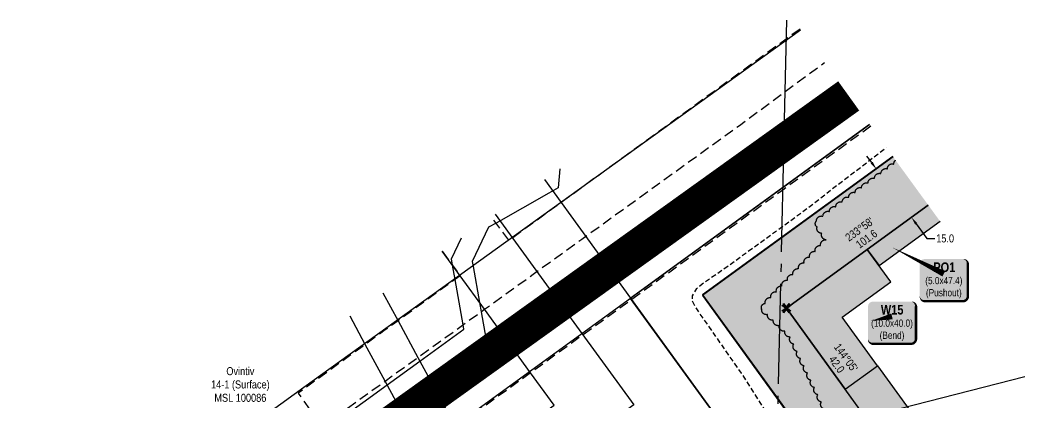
# Model space of a CAD drawing. Extents: x 391856 to 401992, y 6055951 to 6064954.
# Drawn here: x 392916 to 394171, y 6061356 to 6061835 of the extents above; entities that cross this region are included whole.
import ezdxf
from ezdxf.enums import TextEntityAlignment as Align

# ---------------------------------------------------------------- set-up
doc = ezdxf.new("R2010")
doc.units = 0
doc.header["$LTSCALE"] = 5
doc.header["$PDSIZE"] = 0.5
for name, pattern in [('0', [1, 1, 0]), ('foc-ACCESSROAD', [3.75, 2.5, -1.25]), ('foc-QUARTERLINE', [33, 25, -3, 2, -3]), ('UG_PIPE', [1.875, 1.25, -0.625])]:
    doc.linetypes.add(name, pattern=pattern)
doc.layers.get('Defpoints').update_dxf_attribs({"color": 9})
for name, color, linetype in [('AS-PIPE-UG', 44, 'UG_PIPE'), ('AS-ROADS', 254, 'Continuous'), ('C-RW', 13, 'Continuous'), ('F-AR', 190, 'foc-ACCESSROAD'), ('F-RW', 190, 'Continuous'), ('F-WS', 190, 'foc-ACCESSROAD'), ('L-BD1', 253, 'Continuous'), ('L-MON', 1, 'Continuous'), ('L-QSEC', 8, 'foc-QUARTERLINE'), ('P-PROPOSED', 10, 'Continuous'), ('P-PROPOSED-H', 21, 'Continuous'), ('P-TEMP-BLOCKS', 250, 'Continuous'), ('P-TEMP-BLUE', 146, 'Continuous'), ('P-TXT', 4, 'Continuous'), ('T-BUSH', 110, '0'), ('WETLAND', 143, 'Continuous')]:
    doc.layers.add(name, color=color, linetype=linetype)
doc.layers.add('F-WS-T', color=190, linetype='Continuous', lineweight=9)
doc.layers.add('P-TEMP-BLUE-H', color=7, linetype='Continuous', true_color=0x99e6ff)
doc.styles.add('80', font='ARIALN.TTF', dxfattribs={"height": 10})
doc.styles.add('80CG', font='ARIALN.TTF', dxfattribs={"height": 10})
doc.styles.add('80L', font='ARIALN.TTF', dxfattribs={"height": 10})
doc.styles.add('BOLD', font='ARIALNB.TTF')
doc.dimstyles.new('Compass 5 000', dxfattribs={"dimscale": 5, "dimtxt": 9, "dimasz": 2, "dimexe": 0.2, "dimexo": 0.0625, "dimgap": 0.5, "dimtad": 0, "dimtih": 1, "dimtoh": 1, "dimzin": 0, "dimdsep": 46, "dimtxsty": '80CG', "dimcen": 0.1, "dimse1": 1, "dimse2": 1, "dimclrd": 256, "dimclrt": 256, "dimaunit": 1, "dimadec": 4, "dimazin": 0, "dimtfac": 0.06, "dimtofl": 0, "dimtmove": 0, "dimatfit": 1, "dimfxl": 0.2, "dimtolj": 1, "dimtzin": 0, "dimlwd": -1, "dimarcsym": 0})

# ---------------------------------------------------------------- blocks, each defined once
blk = doc.blocks.new('*U155')
at = {"true_color": 0x99e6ff}
h = blk.add_hatch(color=141, dxfattribs=at)
edge = h.paths.add_edge_path()
edge.add_line((-24, -34.2), (24, -34.2))
edge.add_arc((24, -28.2), 6, 270, 360)
edge.add_line((30, -28.2), (30, 12.5))
edge.add_arc((24, 12.5), 6, 0, 90)
edge.add_line((24, 18.5), (-24, 18.5))
edge.add_arc((-24, 12.5), 6, 90, 180)
edge.add_line((-30, 12.5), (-30, -28.2))
edge.add_arc((-24, -28.2), 6, 180, 270)
at = {"color": 250, "flags": 128}
blk.add_lwpolyline([(-24, -34.2, 3, 3, 0), (24, -34.2, 3, 3, 0.414214), (30, -28.2, 3, 3, 0), (30, 12.5, 3, 0, 0.414214), (24, 18.5, 0, 0, 0), (-24, 18.5, 0, 0, 0.414214), (-30, 12.5, 0, 0, 0), (-30, -28.2, 0, 3, 0.414214)], format="xyseb", close=True, dxfattribs=at)
at = {"flags": 128}
blk.add_lwpolyline([(-26, -5.6, 0, 7.5, 0), (0, 0, 0, 0, 0)], format="xyseb", dxfattribs=at)
at = {"color": 250}
for tag, p, height, style in [('TEMP_AREA_W1_001', (-9.2, 2.2), 12, 'BOLD'), ('ENTER_TEXT_001', (-30.7, -12.9), 9, '80')]:
    blk.add_attdef(tag, p, '', height=height, dxfattribs=dict(at, style=style))
blk = doc.blocks.new('TEMP')
h = blk.add_hatch(color=255)
h.dxf.hatch_style = 1
h.paths.add_polyline_path([(0, 0.25), (-0.67, 1.15), (-0.67, 0.67), (-1.15, 0.67), (-0.25, 0), (-1.15, -0.67), (-0.67, -0.67), (-0.67, -1.15), (0, -0.25), (0.67, -1.15), (0.67, -0.67), (1.15, -0.67), (0.25, 0), (1.15, 0.67), (0.67, 0.67), (0.67, 1.15)])
h.paths.add_polyline_path([(0.57, 0.85), (0.57, 0.57), (0.85, 0.57), (0.08, 0), (0.85, -0.57), (0.57, -0.57), (0.57, -0.85), (0, -0.08), (-0.57, -0.85), (-0.57, -0.57), (-0.85, -0.57), (-0.08, 0), (-0.85, 0.57), (-0.57, 0.57), (-0.57, 0.85), (0, 0.08)], flags=16)
h = blk.add_hatch(color=1)
h.dxf.hatch_style = 1
h.paths.add_polyline_path([(0, 0.08), (-0.57, 0.85), (-0.57, 0.57), (-0.85, 0.57), (-0.08, 0), (-0.85, -0.57), (-0.57, -0.57), (-0.57, -0.85), (0, -0.08), (0.57, -0.85), (0.57, -0.57), (0.85, -0.57), (0.08, 0), (0.85, 0.57), (0.57, 0.57), (0.57, 0.85)])
at = {"color": 1}
for p, q in [((-0.08, 0), (0.08, 0)), ((0, 0.08), (0, -0.08))]:
    blk.add_line(p, q, dxfattribs=at)
at = {"color": 255, "flags": 128}
blk.add_lwpolyline([(-0.25, 0), (-1.15, 0.67), (-0.67, 0.67), (-0.67, 1.15), (0, 0.25), (0.67, 1.15), (0.67, 0.67), (1.15, 0.67), (0.25, 0), (1.15, -0.67), (0.67, -0.67), (0.67, -1.15), (0, -0.25), (-0.67, -1.15), (-0.67, -0.67), (-1.15, -0.67)], close=True, dxfattribs=at)
at = {"color": 1, "flags": 128}
blk.add_lwpolyline([(-0.08, 0), (-0.85, 0.57), (-0.57, 0.57), (-0.57, 0.85), (0, 0.08), (0.57, 0.85), (0.57, 0.57), (0.85, 0.57), (0.08, 0), (0.85, -0.57), (0.57, -0.57), (0.57, -0.85), (0, -0.08), (-0.57, -0.85), (-0.57, -0.57), (-0.85, -0.57)], close=True, dxfattribs=at)
blk = doc.blocks.new('*D156')
at = {"layer": 'Defpoints', "color": 0, "transparency": 16777216}
for p in [(393991.6, 6061653.1), (394035.4, 6061592.8), (394029.3, 6061588.4)]:
    blk.add_point(p, dxfattribs=at)
at = {"layer": 'P-TXT', "transparency": 16777216}
for p, q in [((393979.6, 6061656.7), (393973.7, 6061664.8)), ((394035.2, 6061580.3), (394048.5, 6061561.9)), ((394048.5, 6061561.9), (394058.5, 6061561.9))]:
    blk.add_line(p, q, dxfattribs=at)
for points in [[(393980.9, 6061657.7), (393978.2, 6061655.7), (393985.5, 6061648.6)], [(394036.5, 6061581.3), (394033.8, 6061579.3), (394029.3, 6061588.4)]]:
    blk.add_solid(points, dxfattribs=at)
at = {"layer": 'P-TXT', "transparency": 16777216, "insert": (394071.3, 6061561.9), "char_height": 10, "attachment_point": 5, "style": '80CG'}
blk.add_mtext('\\A1;15.0', dxfattribs=at)
blk = doc.blocks.new('*U259')
at = {"true_color": 0x99e6ff}
h = blk.add_hatch(color=141, dxfattribs=at)
edge = h.paths.add_edge_path()
edge.add_line((-24, -34.2), (24, -34.2))
edge.add_arc((24, -28.2), 6, 270, 360)
edge.add_line((30, -28.2), (30, 12.5))
edge.add_arc((24, 12.5), 6, 0, 90)
edge.add_line((24, 18.5), (-24, 18.5))
edge.add_arc((-24, 12.5), 6, 90, 180)
edge.add_line((-30, 12.5), (-30, -28.2))
edge.add_arc((-24, -28.2), 6, 180, 270)
at = {"flags": 128}
blk.add_lwpolyline([(-65, 33.3, 0, 7.5, 0), (0, 0, 0, 0, 0)], format="xyseb", dxfattribs=at)
at = {"color": 250, "flags": 128}
blk.add_lwpolyline([(-24, -34.2, 3, 3, 0), (24, -34.2, 3, 3, 0.414214), (30, -28.2, 3, 3, 0), (30, 12.5, 3, 0, 0.414214), (24, 18.5, 0, 0, 0), (-24, 18.5, 0, 0, 0.414214), (-30, 12.5, 0, 0, 0), (-30, -28.2, 0, 3, 0.414214)], format="xyseb", close=True, dxfattribs=at)
at = {"color": 250}
for tag, p, height, style in [('TEMP_AREA_W1_001', (-9.2, 2.2), 12, 'BOLD'), ('ENTER_TEXT_001', (-30.7, -12.9), 9, '80')]:
    blk.add_attdef(tag, p, '', height=height, dxfattribs=dict(at, style=style))

msp = doc.modelspace()

# ---------------------------------------------------------------- hatches: boundary and pattern name
at = {"layer": 'P-PROPOSED-H'}
h = msp.add_hatch(color=256, dxfattribs=at)
h.dxf.hatch_style = 1
h.paths.add_polyline_path([(394050.214, 6061603.615), (394006.097, 6061664.267), (393768.327, 6061491.32), (393891.37, 6061321.399), (393558.245, 6061079.499), (393605.71, 6060957.896), (393075.864, 6060696.446), (393023.159, 6060641.287), (392529.649, 6061046.609), (392482.049, 6060988.651), (393029.321, 6060539.174), (393120.935, 6060635.052), (393700.591, 6060921.081), (393649.164, 6061052.833), (393996.045, 6061304.721), (393872.967, 6061474.69)])
at = {"layer": 'P-TEMP-BLUE-H'}
h = msp.add_hatch(color=256, dxfattribs=at)
h.dxf.hatch_style = 1
h.paths.add_polyline_path([(394064.919, 6061583.397), (394050.214, 6061603.615), (393974.011, 6061548.187), (393988.717, 6061527.97)])
h = msp.add_hatch(color=256, dxfattribs=at)
h.dxf.hatch_style = 1
h.paths.add_polyline_path([(393986.746, 6061402.815), (393942.727, 6061463.604), (394003.423, 6061507.752), (393974.011, 6061548.187), (393872.967, 6061474.69), (393946.248, 6061373.49)])
h = msp.add_hatch(color=256, dxfattribs=at)
h.dxf.hatch_style = 1
h.paths.add_polyline_path([(393972.698, 6061225.976), (393943.319, 6061266.434), (393996.045, 6061304.721), (393946.248, 6061373.49), (393986.746, 6061402.815), (394065.828, 6061293.603)])

# ---------------------------------------------------------------- linework, layer by layer
at = {"layer": 'AS-PIPE-UG', "flags": 128}
msp.add_lwpolyline([(393344.16, 6060989.722), (393344.165, 6060989.752), (393394.35, 6061030.778), (393394.35, 6061030.803), (393405.924, 6061032.739), (393405.929, 6061032.769), (393446.435, 6061043.678), (393446.435, 6061043.703), (393468.238, 6061055.317), (393468.238, 6061055.342), (393554.902, 6061110.178), (393554.902, 6061110.204), (393661.178, 6061179.145), (393661.183, 6061179.175), (393711.872, 6061217.06), (393711.872, 6061217.085), (393735.641, 6061232.566), (393784.39, 6061268.53), (393856.613, 6061331.594), (393816.853, 6061393.463), (393759.306, 6061476.325), (393755.744, 6061483.288), (393755.659, 6061490.145), (393761.071, 6061499.139), (393767.964, 6061505.351), (393794.134, 6061523.248), (393854.432, 6061566.9), (393900.98, 6061600.898), (393936.454, 6061628.644), (393997.398, 6061675.267), (393997.852, 6061675.601)], dxfattribs=at)
at = {"layer": 'AS-ROADS', "const_width": 45, "flags": 128}
msp.add_lwpolyline([(392915.644, 6060996.96), (393950.876, 6061740.185)], dxfattribs=at)
at = {"layer": 'C-RW', "flags": 128}
for points in [[(392539.708, 6061423.972), (392901.203, 6061108.247), (393270.373, 6061375.971), (393890.636, 6061823.003)], [(392575.838, 6061194.046), (392892.676, 6060916.539), (392893.395, 6060917.293), (393358.513, 6061254.598), (393976.966, 6061704.317)]]:
    msp.add_lwpolyline(points, dxfattribs=at)
at = {"layer": 'C-RW'}
for points in [[(393976.986, 6061704.289), (393678.072, 6061486.866), (393786.417, 6061337.242), (393516.7, 6061141.384), (393375.101, 6061038.699), (392969.171, 6060838.896), (392942.102, 6060810.609), (392908.128, 6060773.789), (392814.181, 6060670.627), (392675.146, 6060641.233), (392427.45, 6060350.718)], [(394006.397, 6061663.854), (393768.049, 6061490.486), (393891.092, 6061320.565), (393560.769, 6061080.697), (393413.957, 6060974.231), (393014.19, 6060777.462), (392996.76, 6060759.248), (392963.415, 6060723.109), (392853.351, 6060602.251), (392715.626, 6060573.133), (392481.938, 6060299.017)]]:
    msp.add_lwpolyline(points, dxfattribs=at)
at = {"layer": 'F-AR', "flags": 128}
for points in [[(392319.598, 6061542.501), (392896.065, 6061039.999), (393025.105, 6061133.205), (393106.158, 6061191.746), (393166.976, 6061235.675), (393212.145, 6061268.303), (393265.391, 6061306.763), (393293.243, 6061326.877), (393371.768, 6061383.592), (393412.648, 6061413.122), (393495.937, 6061473.277), (393556.789, 6061517.24), (393617.603, 6061561.166), (393814.36, 6061703.291), (393871.255, 6061745.45), (393920.504, 6061781.941)], [(393978.446, 6061702.282), (393868.419, 6061622.419), (393675.118, 6061482.018), (393614.407, 6061437.957), (393553.586, 6061393.891), (393460.029, 6061325.976), (393419.63, 6061296.661), (393356.946, 6061251.159), (393335.957, 6061235.927), (393225.181, 6061155.514), (393164.466, 6061111.443), (393083.55, 6061052.712), (392890.231, 6060912.392), (392859.035, 6060879.532), (392802.642, 6060929.096), (392786.222, 6060943.52), (392639.257, 6061072.647), (392582.035, 6061122.923), (392409.297, 6061274.703), (392328.076, 6061346.073), (392225.426, 6061436.267)]]:
    msp.add_lwpolyline(points, dxfattribs=at)
at = {"layer": 'F-RW'}
for points in [[(393590.031, 6061649.162), (393587.959, 6061625.253), (393576.135, 6061618.539), (393510.441, 6061581.225), (393500.999, 6061575.863), (393480.583, 6061532.888), (393481.636, 6061526.959), (393489.64, 6061481.961), (393491.725, 6061470.234), (393497.559, 6061437.42), (393427.225, 6061386.31), (393386.33, 6061356.594), (393185.263, 6061210.491), (393124.57, 6061166.391), (393071.379, 6061127.74), (393039.829, 6061112.925), (392965.688, 6061078.112), (392948.159, 6061077.626), (392908.86, 6061076.539), (392874.239, 6061099.51), (392343.761, 6061569.759)], [(393570.725, 6061635.58), (393678.311, 6061487.277), (393787.108, 6061337.306), (393532.603, 6061152.675), (393385.996, 6061046.319), (393414.283, 6060973.879), (393715.349, 6060202.876)], [(393509.377, 6061592.422), (393617.603, 6061443.236), (393682.36, 6061353.973), (393488.562, 6061213.383), (393295.06, 6061073.006), (393344.42, 6060946.599), (393645.502, 6060175.555)], [(392360.345, 6061588.467), (392889.519, 6061119.374), (392905.459, 6061108.801), (392916.085, 6061101.748), (392959.782, 6061102.956), (393025.085, 6061133.338), (393058.604, 6061149.359), (393109.882, 6061186.621), (393170.574, 6061230.72), (393374.355, 6061378.797), (393415.182, 6061408.462), (393470.205, 6061448.447), (393469.222, 6061453.98), (393459.141, 6061510.68), (393456.005, 6061528.315), (393454.568, 6061536.391), (393467.035, 6061562.634)], [(393369.149, 6061493.772), (393387.914, 6061458.98), (393412.648, 6061413.122), (393460.029, 6061325.976), (393478.616, 6061277.695), (393501.25, 6061219.973), (393530.756, 6061148.69), (393558.862, 6061076.37), (393839.261, 6060358.001), (393875.524, 6060265.528)], [(393829.057, 6060247.353), (393517.351, 6061046.225), (393489.155, 6061118.494), (393460.97, 6061190.738), (393438.42, 6061248.518), (393419.63, 6061296.661), (393414.313, 6061304.708), (393371.768, 6061383.592), (393347.088, 6061429.344), (393327.965, 6061464.799)]]:
    msp.add_lwpolyline(points, dxfattribs=at)
at = {"layer": 'F-RW', "flags": 128}
msp.add_lwpolyline([(393335.469, 6061176.122), (393335.469, 6061176.122), (393335.469, 6061176.122), (393438.42, 6061248.518), (393478.616, 6061277.695), (393582.961, 6061353.433), (393553.586, 6061393.891), (393495.937, 6061473.277), (393465.478, 6061515.279), (393443.233, 6061545.89)], dxfattribs=at)
at = {"layer": 'F-WS', "flags": 128}
for points in [[(393890.068, 6061823.784), (393872.773, 6061811.265), (393587.137, 6061603.445), (393526.394, 6061559.313), (393504.69, 6061589.125)], [(393443.233, 6061545.89), (393465.478, 6061515.279), (393437.721, 6061495.137), (393404.584, 6061471.082), (393387.914, 6061458.98), (393372.036, 6061447.455), (393347.088, 6061429.344), (393331.569, 6061418.084), (393263.102, 6061368.387), (393293.243, 6061326.877), (393265.391, 6061306.763), (393212.145, 6061268.303), (393182.147, 6061309.631), (393154.343, 6061289.451), (393137.044, 6061276.897), (393076.331, 6061232.826), (392995.414, 6061174.095), (392979.759, 6061162.731), (392952.32, 6061200.534)]]:
    msp.add_lwpolyline(points, dxfattribs=at)
at = {"layer": 'L-QSEC', "flags": 128}
msp.add_lwpolyline([(393873.324, 6061835.021), (393836.779, 6060250.373)], dxfattribs=at)
at = {"layer": 'P-PROPOSED', "flags": 128}
msp.add_lwpolyline([(394006.097, 6061664.267), (393768.327, 6061491.32), (393891.37, 6061321.399), (393558.245, 6061079.499), (393605.71, 6060957.896), (393075.864, 6060696.446), (393023.159, 6060641.287), (392529.649, 6061046.609), (392482.049, 6060988.651), (393029.321, 6060539.174), (393120.935, 6060635.052), (393700.591, 6060921.081), (393649.164, 6061052.833), (393996.045, 6061304.721), (393872.967, 6061474.69), (394050.214, 6061603.615)], dxfattribs=at)
at = {"layer": 'P-TEMP-BLUE', "flags": 128}
msp.add_lwpolyline([(394050.214, 6061603.615), (393974.011, 6061548.187), (393988.717, 6061527.97), (394064.919, 6061583.397)], dxfattribs=at)
for points in [[(393986.746, 6061402.815), (393942.727, 6061463.604), (394003.423, 6061507.752), (393974.011, 6061548.187), (393872.967, 6061474.69), (393946.248, 6061373.49)], [(393972.698, 6061225.976), (393943.319, 6061266.434), (393996.045, 6061304.721), (393946.248, 6061373.49), (393986.746, 6061402.815), (394065.828, 6061293.603)]]:
    msp.add_lwpolyline(points, close=True, dxfattribs=at)
at = {"layer": 'T-BUSH', "flags": 128}
msp.add_lwpolyline([(393696.85, 6060763.014, -0.52056705), (393693.069, 6060772.215, -0.52056705), (393689.021, 6060781.359, -0.52056705), (393684.973, 6060790.503, -0.52056705), (393680.925, 6060799.647, -0.52056705), (393676.877, 6060808.791, -0.52056705), (393672.829, 6060817.935, -0.52056705), (393668.781, 6060827.079, -0.52056705), (393664.733, 6060836.223, -0.52056705), (393660.684, 6060845.367, -0.52056705), (393656.636, 6060854.511, -0.52056705), (393652.588, 6060863.655, -0.52056705), (393648.54, 6060872.799, -0.52056705), (393644.492, 6060881.943, -0.52056705), (393640.461, 6060891.093, -0.52056705), (393636.438, 6060900.247, -0.52056705), (393632.415, 6060909.402, -0.52056705), (393628.391, 6060918.557, -0.52056705), (393624.368, 6060927.712, -0.52056705), (393620.345, 6060936.867, -0.52056705), (393616.321, 6060946.022, -0.52056705), (393612.298, 6060955.177, -0.52056705), (393608.275, 6060964.332, -0.52056705), (393604.252, 6060973.487, -0.52056705), (393600.228, 6060982.642, -0.52056705), (393596.205, 6060991.797, -0.52056705), (393592.182, 6061000.952, -0.52056705), (393588.158, 6061010.107, -0.52056705), (393584.135, 6061019.262, -0.52056705), (393580.112, 6061028.417, -0.52056705), (393584.384, 6061035.552, -0.52056705), (393592.165, 6061041.834, -0.52056705), (393599.946, 6061048.115, -0.52056705), (393607.727, 6061054.397, -0.52056705), (393615.508, 6061060.678, -0.52056705), (393623.289, 6061066.959, -0.52056705), (393631.07, 6061073.241, -0.52056705), (393638.851, 6061079.522, -0.52056705), (393646.632, 6061085.804, -0.52056705), (393654.413, 6061092.085, -0.52056705), (393662.194, 6061098.366, -0.52056705), (393669.975, 6061104.648, -0.52056705), (393677.756, 6061110.929, -0.52056705), (393685.311, 6061117.318, -0.52056705), (393686.533, 6061127.236, -0.52056705), (393687.885, 6061137.144, -0.52056705), (393689.237, 6061147.052, -0.52056705), (393692.434, 6061156.127, -0.52056705), (393698.973, 6061163.693, -0.52056705), (393705.512, 6061171.259, -0.52056705), (393712.051, 6061178.824, -0.52056705), (393718.59, 6061186.39, -0.52056705), (393725.129, 6061193.956, -0.52056705), (393733.178, 6061199.755, -0.52056705), (393741.669, 6061205.038, -0.52056705), (393750.16, 6061210.32, -0.52056705), (393758.651, 6061215.602, -0.52056705), (393767.142, 6061220.885, -0.52056705), (393775.633, 6061226.167, -0.52056705), (393784.124, 6061231.449, -0.52056705), (393792.615, 6061236.731, -0.52056705), (393801.106, 6061242.014, -0.52056705), (393809.597, 6061247.296, -0.52056705), (393818.364, 6061252.105, -0.52056705), (393827.152, 6061256.877, -0.52056705), (393835.939, 6061261.649, -0.52056705), (393844.727, 6061266.421, -0.52056705), (393853.515, 6061271.194, -0.52056705), (393862.303, 6061275.966, -0.52056705), (393871.091, 6061280.738, -0.52056705), (393879.878, 6061285.51, -0.52056705), (393888.666, 6061290.283, -0.52056705), (393897.454, 6061295.055, -0.52056705), (393906.242, 6061299.827, -0.52056705), (393915.03, 6061304.599, -0.52056705), (393923.817, 6061309.372, -0.52056705), (393932.605, 6061314.144, -0.52056705), (393933.806, 6061321.38, -0.52056705), (393929.5, 6061330.406, -0.52056705), (393925.193, 6061339.431, -0.52056705), (393920.887, 6061348.456, -0.52056705), (393916.581, 6061357.482, -0.52056705), (393912.274, 6061366.507, -0.52056705), (393907.968, 6061375.532, -0.52056705), (393903.662, 6061384.557, -0.52056705), (393899.356, 6061393.583, -0.52056705), (393895.049, 6061402.608, -0.52056705), (393890.743, 6061411.633, -0.52056705), (393886.437, 6061420.659, -0.52056705), (393882.13, 6061429.684, -0.52056705), (393877.824, 6061438.709, -0.52056705), (393871.171, 6061446.031, -0.52056705), (393863.925, 6061452.922, -0.52056705), (393856.678, 6061459.813, -0.52056705), (393849.431, 6061466.704, -0.52056705), (393842.185, 6061473.595, -0.52056705), (393846.659, 6061480.76, -0.52056705), (393853.576, 6061487.982, -0.52056705), (393860.493, 6061495.203, -0.52056705), (393867.41, 6061502.425, -0.52056705), (393874.327, 6061509.647, -0.52056705), (393881.245, 6061516.868, -0.52056705), (393888.162, 6061524.09, -0.52056705), (393895.079, 6061531.312, -0.52056705), (393901.996, 6061538.534, -0.52056705), (393908.913, 6061545.755, -0.52056705), (393915.83, 6061552.977, -0.52056705), (393922.747, 6061560.199, -0.52056705), (393917.256, 6061568.296, -0.52056705), (393911.422, 6061576.418, -0.52056705), (393910.598, 6061583.748, -0.52056705), (393918.651, 6061589.678, -0.52056705), (393926.703, 6061595.608, -0.52056705), (393934.755, 6061601.537, -0.52056705), (393942.807, 6061607.467, -0.52056705), (393950.859, 6061613.397, -0.52056705), (393958.912, 6061619.327, -0.52056705), (393966.964, 6061625.257, -0.52056705), (393975.016, 6061631.186, -0.52056705), (393983.068, 6061637.116, -0.52056705), (393991.12, 6061643.046, -0.52056705), (393999.173, 6061648.976, -0.52056705), (394007.225, 6061654.905, -0.22782094), (394009.401, 6061659.725, -0.22782094)], format="xyb", dxfattribs=at)
at = {"layer": 'WETLAND', "flags": 128}
msp.add_lwpolyline([(394016.482, 6061349.554), (394170.938, 6061389.219)], dxfattribs=at)

# ---------------------------------------------------------------- block references
at = {"layer": 'L-MON', "xscale": 5.000000000000034, "yscale": 5.000000000000034, "zscale": 5.000000000000034}
msp.add_blockref('TEMP', (393872.967, 6061474.69), dxfattribs=at)
at = {"layer": 'P-TEMP-BLOCKS'}
ref = msp.add_blockref('*U259', (394069.669, 6061517.682), dxfattribs=dict(at, xscale=0.9999926271494416, yscale=0.9999926271494416, zscale=0.9999926271494416))
ref.add_attrib('TEMP_AREA_W1_001', 'PO1', (394056.532, 6061519.946), dxfattribs={"layer": '0', "color": 250, "height": 11.9999, "style": 'BOLD'})
ref.add_attrib('ENTER_TEXT_001', '(5.0x47.4)', (394046.463, 6061504.751), dxfattribs={"layer": '0', "color": 250, "height": 8.9999, "style": '80'})
ref.add_attrib('ENTER_TEXT_002', '(Pushout)', (394047.326, 6061489.598), dxfattribs={"layer": '0', "color": 250, "height": 8.9999, "style": '80'})
ref = msp.add_blockref('*U155', (394004.942, 6061464.421), dxfattribs=dict(at, xscale=0.9999926271494416, yscale=0.9999926271494416, zscale=0.9999926271494416))
ref.add_attrib('TEMP_AREA_W1_001', 'W15', (393990.998, 6061466.768), dxfattribs={"layer": '0', "color": 250, "height": 11.9999, "style": 'BOLD'})
ref.add_attrib('ENTER_TEXT_001', '(10.0x40.0)', (393978.869, 6061451.491), dxfattribs={"layer": '0', "color": 250, "height": 8.99993, "style": '80'})
ref.add_attrib('ENTER_TEXT_002', '(Bend)', (393989.477, 6061436.337), dxfattribs={"layer": '0', "color": 250, "height": 8.9999, "style": '80'})

# ---------------------------------------------------------------- texts
at = {"layer": 'F-WS-T', "insert": (393190.997, 6061379.255), "char_height": 9.99993, "attachment_point": 5, "style": '80CG'}
msp.add_mtext('\\A1;Ovintiv\\P14-1 (Surface)\\PMSL 100086', dxfattribs=at)
at = {"layer": 'L-BD1', "style": '80L'}
for s, rotation, p in [("233°58'", 36.0312, (393964.31, 6061573.443)), ('101.6', 36.0312, (393973.134, 6061561.313)), ("144°05'", 305.909, (393947.497, 6061412.907)), ('42.0', 305.909, (393935.955, 6061404.55))]:
    msp.add_text(s, height=10, rotation=rotation, dxfattribs=at).set_placement(p, align=Align.MIDDLE)

# ---------------------------------------------------------------- dimensions: what is measured, and where the dimension line sits
at = {"layer": 'P-TXT'}
dim = msp.add_linear_dim(base=(394029.268, 6061588.379), p1=(393991.584, 6061653.079), p2=(394035.4, 6061592.84), angle=306.03116, text='15.0', dimstyle='Compass 5 000', dxfattribs=at)
dim.commit()
dim.dimension.update_dxf_attribs({"geometry": '*D156', "text_midpoint": (394071.278, 6061561.904), "dimtype": 161})

doc.saveas('drawing.dxf')
